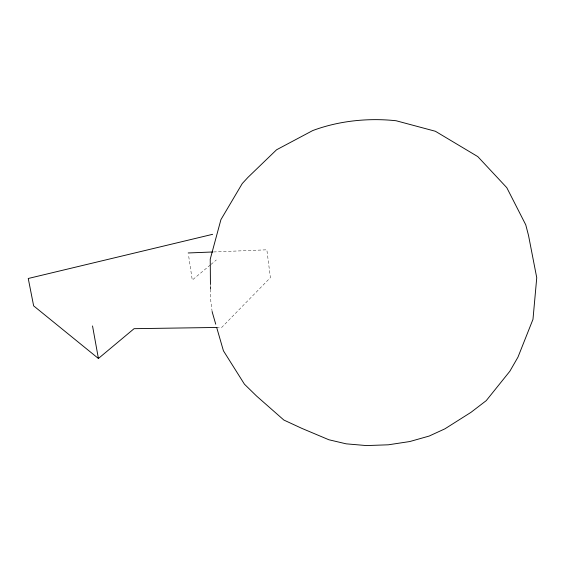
<?xml version="1.0" encoding="UTF-8"?>
<svg xmlns="http://www.w3.org/2000/svg" width="565" height="565" viewBox="0 0 565 565"><rect width="100%" height="100%" fill="white"/><g stroke="black" fill="none" stroke-linecap="round" stroke-linejoin="round"><path stroke-width="0.42" stroke-dasharray="2.83 2.12" d="M210.293 264.999L192.27 280.056L188.463 254.66M210.964 264.441L216.303 259.978M213.549 251.948L266.849 249.808L270.395 277.641L221.741 327.382L218.238 327.432M212.143 311.753L210.568 299.351L210.484 288.87M210.448 285.374L210.47 287.119"/><path stroke-width="0.85" d="M212.652 234.313L28.25 278.488L33.639 305.863L98.409 358.485L134.082 328.682L217.363 327.446M188.209 252.965L212.673 251.983M212.143 311.753L215.745 324.218M216.706 327.538L223.429 350.801L244.44 384.193L256.588 396.065L283.856 420.049L301.95 428.418L328.865 439.754L346.14 443.829L366.494 445.58L388.325 444.803L409.816 441.533L429.188 436.053L444.895 428.842L470.977 412.344L486.232 400.642L509.842 371.262L517.971 357.137L532.979 319.338L536.75 277.747L528.529 235.499L525.761 224.835L506.798 187.679L477.799 156.611L435.382 131.264L396.093 120.748C368.316 117.76 338.944 120.783 312.728 130.564L276.568 149.782L247.979 177.354L242.258 183.547L220.922 219.63L210.237 259.166L210.441 284.499M92.526 325.949L98.409 358.485M210.47 287.119L210.484 288.87"/></g></svg>
